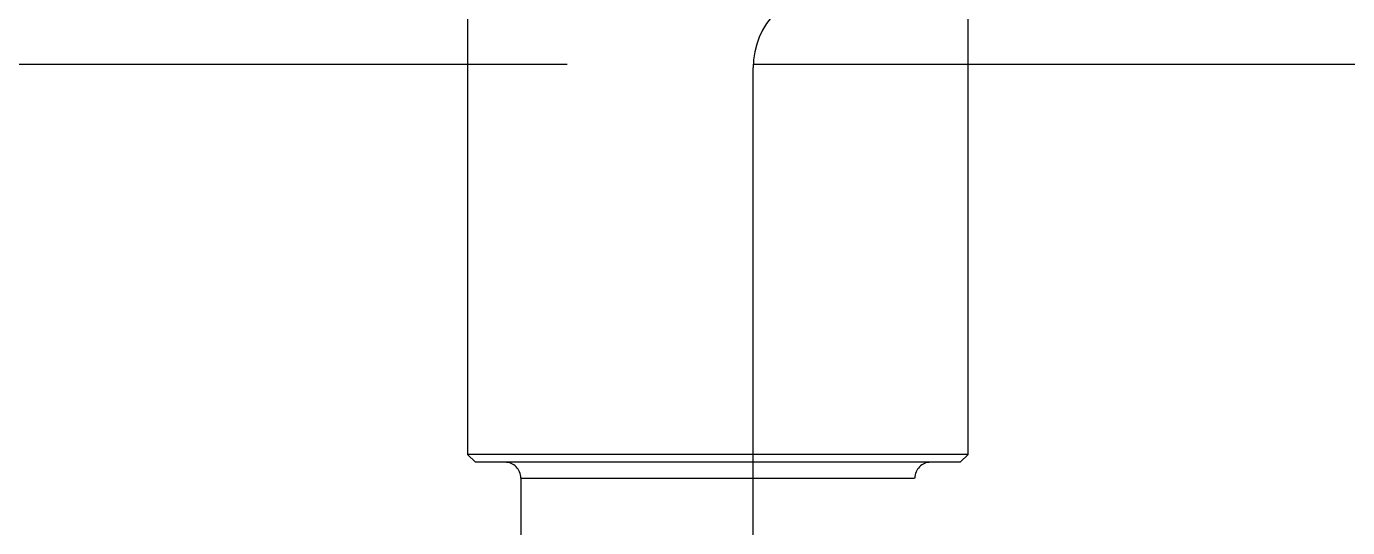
# Model space of a CAD drawing. Header units: metres. Extents: x 0 to 21025, y 0 to 14850.
# Drawn here: x 2039.7 to 2123.5, y 9092.2 to 9124 of the extents above; entities that cross this region are included whole.
import ezdxf

# ---------------------------------------------------------------- set-up
doc = ezdxf.new("R2010")
doc.units = ezdxf.units.M
doc.header["$LTSCALE"] = 25
doc.linetypes.add('HIDDEN2', pattern=[4.7625, 3.175, -1.5875])
doc.layers.add('SL4', color=4, linetype='Continuous')
doc.layers.add('ST1', color=7, linetype='HIDDEN2')

msp = doc.modelspace()

# ---------------------------------------------------------------- linework, layer by layer
at = {"layer": 'SL4'}
for p, q in [((2099.439, 9121.619), (2099.439, 9126.384)), ((2085.802, 9056.144), (2085.802, 9121.384)), ((2085.807, 9121.619), (2875.564, 9121.619))]:
    msp.add_line(p, q, dxfattribs=at)
msp.add_arc((2090.802, 9121.384), 5, 90, 180, dxfattribs=at)
at = {"layer": 'ST1'}
for p, q in [((2067.689, 9285.884), (2067.689, 9096.884)), ((1875.564, 9121.619), (2085.807, 9121.619)), ((2099.439, 9096.884), (2099.439, 9121.619)), ((2099.439, 9096.884), (2067.689, 9096.884)), ((2067.689, 9096.884), (2068.189, 9096.384)), ((2098.939, 9096.384), (2099.439, 9096.884)), ((2098.939, 9096.384), (2068.189, 9096.384)), ((2071.064, 9095.384), (2071.064, 9003.819)), ((2071.067, 9095.384), (2096.038, 9095.384)), ((2096.064, 9003.819), (2096.064, 9095.384))]:
    msp.add_line(p, q, dxfattribs=at)
for centre, start, end in [((2070.064, 9095.384), 0, 90), ((2097.064, 9095.384), 90, 180)]:
    msp.add_arc(centre, 1, start, end, dxfattribs=at)

doc.saveas('drawing.dxf')
